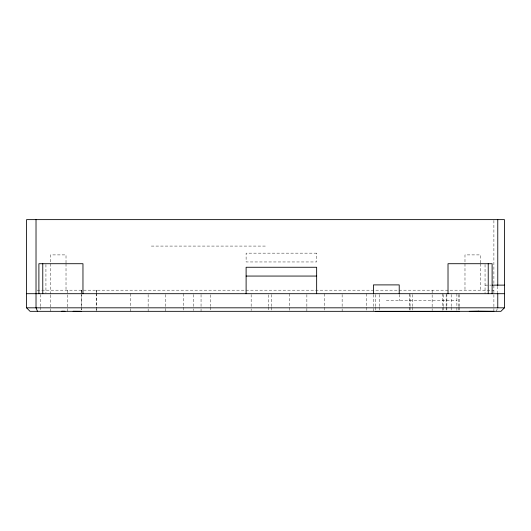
<?xml version="1.0" encoding="UTF-8"?>
<svg xmlns="http://www.w3.org/2000/svg" width="531" height="531" viewBox="0 0 531 531"><rect width="100%" height="100%" fill="white"/><g stroke="black" fill="none" stroke-linecap="round" stroke-linejoin="round"><path stroke-width="0.4" stroke-dasharray="2.65 1.99" d="M496.18 311.332L497.447 308.524M151.302 246.079L265.507 246.079M485.049 285.127L491.52 285.127M37.13 290.185L493.89 290.185M386.329 300.752L456.886 300.752M497.766 286.255L497.766 292.82M493.89 220.451L493.89 311.332M485.049 264.524L485.049 293.696M480.449 262.918L480.449 254.9L464.983 254.9L464.983 262.918M480.449 263.715L480.449 290.185M464.983 263.715L464.983 290.185M459.255 294.499L459.255 306.553M459.255 307.356L459.255 310.569M458.611 294.499L458.611 306.553M458.611 307.356L458.611 310.569M456.886 293.696L456.886 311.332M451.184 294.499L451.184 306.553M451.184 307.356L451.184 310.569M446.863 293.696L446.863 306.553M446.863 307.356L446.863 310.569M446.153 294.499L446.153 306.553M446.153 307.356L446.153 310.569M443.584 294.499L443.584 306.553M443.584 307.356L443.584 310.569M442.728 293.696L442.728 311.332M432.148 290.185L432.148 310.549M412.64 294.499L412.64 306.553M412.64 307.356L412.64 310.569M410.078 294.499L410.078 306.553M410.078 307.356L410.078 310.569M409.228 293.696L409.228 306.553M409.228 307.356L409.228 310.569M399.219 294.413L399.219 300.752M379.433 294.499L379.433 306.553M379.433 307.356L379.433 310.569M375.264 294.499L375.264 306.553M375.264 307.356L375.264 310.569M373.439 294.513L373.439 311.332M366.563 293.696L366.563 306.639M366.563 307.422L366.563 310.549M342.137 294.513L342.137 308.206M342.137 308.989L342.137 311.332M324.501 293.696L324.501 306.639M324.501 307.422L324.501 310.549M306.865 294.513L306.865 311.332M289.229 293.696L289.229 311.332M271.593 294.513L271.593 306.639M271.593 307.422L271.593 310.549M268.533 294.811L268.533 306.374M268.533 307.203L268.533 310.509M251.156 294.499L251.156 308.126M251.156 308.929L251.156 310.529M210.787 294.811L210.787 306.374M210.787 307.203L210.787 310.509M201.05 294.513L201.05 308.206M201.05 308.989L201.05 311.332M193.41 294.499L193.41 308.126M193.41 308.929L193.41 310.529M183.414 293.696L183.414 306.639M183.414 307.422L183.414 310.549M165.778 294.513L165.778 311.332M148.142 294.513L148.142 308.206M148.142 308.989L148.142 311.332M130.513 293.696L130.513 308.206M130.513 308.989L130.513 311.332M96.277 290.185L96.277 292.541M96.277 293.324L96.277 308.206M96.277 308.989L96.277 311.332M96.191 290.185L96.191 292.541M96.191 293.324L96.191 306.639M96.191 307.422L96.191 310.549M81.289 290.185L81.289 309.772M81.203 290.185L81.203 292.614M81.203 293.324L81.203 311.332M67.391 290.185L67.391 311.332M66.017 262.918L66.017 254.9L50.551 254.9L50.551 262.918M66.017 263.715L66.017 290.185M50.551 263.715L50.551 294.254M50.551 295.044L50.551 308.08M50.551 308.803L50.551 311.332M45.931 264.524L45.931 292.886M40.661 294.513L40.661 306.639M40.661 307.422L40.661 309.772M316.649 253.154L246.112 253.154L246.112 261.956L316.649 261.956L316.649 253.154"/><path stroke-width="0.8" d="M504.45 307.821L500.925 311.332L30.061 311.332L26.55 307.821L26.55 219.628L504.45 219.628L504.45 307.821L26.55 307.821M478.517 311.193L493.89 311.332M469.265 311.332L478.617 311.153M73.105 311.279L81.203 311.332M246.112 276.06L316.649 276.06M492.323 285.127L504.45 285.127M26.55 293.696L504.45 293.696M375.264 311.372L459.255 311.372M61.735 311.226L64.974 311.279M37.522 311.332L36.022 307.821L36.022 219.628M497.766 219.628L497.766 285.439M497.766 293.696L497.766 307.821M492.124 293.696L492.124 263.715L448.018 263.715L448.018 293.696M488.228 263.715L488.228 293.696M399.219 293.616L399.219 284.895L373.439 284.895L373.439 293.696M316.649 293.696L316.649 267.259L246.112 267.259L246.112 293.696M82.962 293.696L82.962 263.715L38.896 263.715L38.896 293.696M42.772 263.715L42.772 293.696"/></g></svg>
